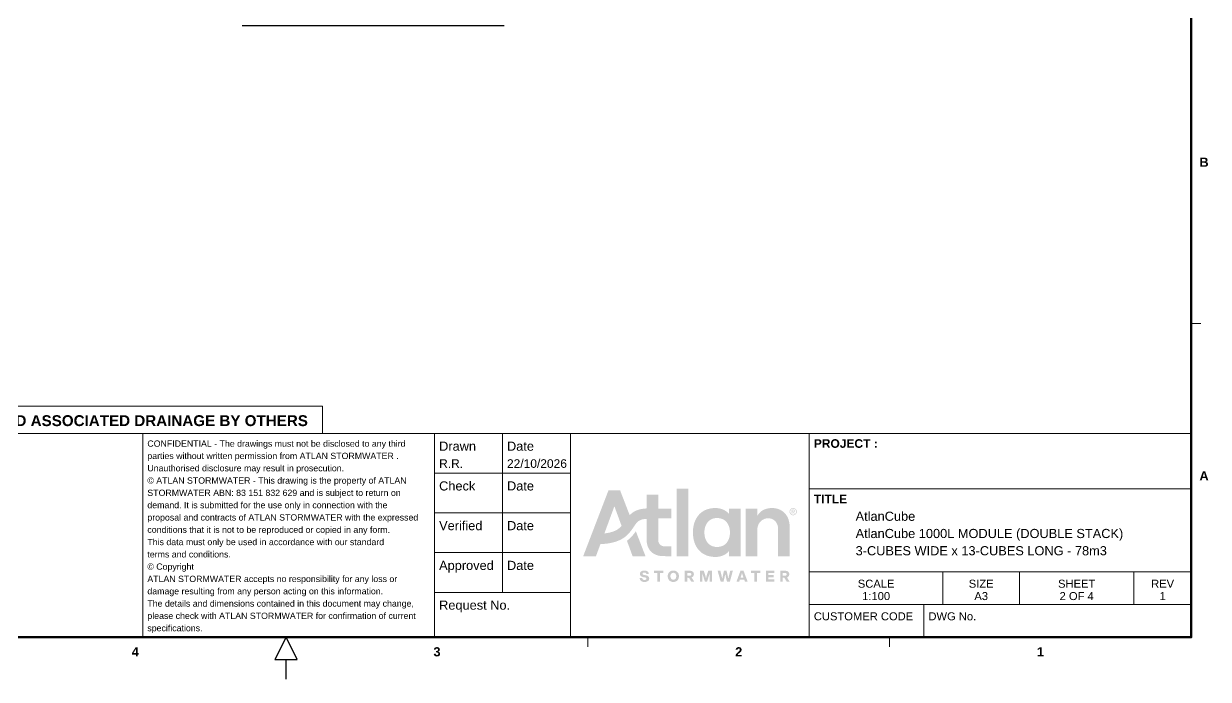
# Model space of a CAD drawing. Header units: millimetres. Extents: x 71 to 41929, y 71 to 131329.
# Drawn here: x 15201 to 41377, y 67871 to 82348 of the extents above; entities that cross this region are included whole.
import ezdxf
from ezdxf.enums import TextEntityAlignment as Align

# ---------------------------------------------------------------- set-up
doc = ezdxf.new("R2010")
doc.units = ezdxf.units.MM
for name, color, linetype in [('ANNOTATIONS', 7, 'Continuous'), ('FRAME', 7, 'Continuous'), ('TITLE_BLOCK', 7, 'Continuous')]:
    doc.layers.add(name, color=color, linetype=linetype)
doc.styles.add('ARIAL', font='arial.ttf')
doc.styles.add('ARIAL_BOLD', font='arialbd.ttf')

msp = doc.modelspace()

# ---------------------------------------------------------------- hatches: boundary and pattern name
at = {"layer": 'TITLE_BLOCK', "true_color": 0x0a5cff}
h = msp.add_hatch(color=7, dxfattribs=at)
h.dxf.hatch_style = 1
h.paths.add_polyline_path([(28916, 70651.7), (28940, 70590), (28938.2, 70589.1), (28656.6, 70589.1), (28654.7, 70591.3), (28530.7, 70929.3), (28531.2, 70930.6), (28557.3, 70950.5), (28584.1, 70973.1), (28607.7, 70995), (28634, 71021.8), (28655.7, 71046), (28680, 71075.5), (28701.4, 71103.6), (28726.1, 71138.5), (28727.6, 71139.6)])
h.paths.add_polyline_path([(29631.7, 71457.7), (29631.6, 70590), (29633, 70589.2), (29883.8, 70589.2), (29885.2, 70590), (29885.2, 72082.8), (29883.8, 72083.8), (29633, 72083.8), (29631.6, 72082.8)])
h.paths.add_polyline_path([(28385.2, 72027.8), (28590.8, 71495.6), (28592.2, 71495.9), (28606.9, 71510.3), (28629.7, 71530.5), (28649.8, 71546.4), (28671.3, 71561.5), (28688.7, 71572.4), (28710.2, 71584.3), (28729, 71593.5), (28754.5, 71604.3), (28777.3, 71612.4), (28798.7, 71619), (28818.8, 71624.2), (28848.4, 71630.5), (28896.6, 71638), (28923.5, 71640.8), (28965, 71643.8), (28965.6, 71645.5), (28965.5, 71950), (28966.4, 71951.1), (29219.9, 71951.1), (29220.8, 71950), (29220.7, 71637.5), (29221.2, 71635.9), (29509.6, 71635.7), (29511.4, 71634.8), (29511.6, 71422.9), (29510.9, 71422.1), (29222.6, 71421.9), (29221.2, 71421.6), (29220.7, 71420.2), (29220.8, 70958.8), (29222.1, 70937.3), (29223.5, 70926.6), (29227.3, 70907.8), (29231.3, 70894.4), (29236.7, 70881), (29243.8, 70867.6), (29253, 70854.2), (29262.8, 70843.3), (29277.5, 70831), (29288.3, 70824.2), (29301.7, 70817.7), (29316.4, 70812.5), (29341.9, 70807.1), (29363.4, 70805.3), (29509.6, 70805.2), (29511.2, 70804.6), (29511.6, 70590), (29510.9, 70589.4), (29316.4, 70589.7), (29284.3, 70592.2), (29256.1, 70596.1), (29229.3, 70601.5), (29205.1, 70607.9), (29178.6, 70616.8), (29154.2, 70627.1), (29130, 70639.4), (29103.2, 70656.4), (29080.4, 70674.1), (29061.2, 70691.9), (29040.8, 70714.7), (29025, 70736.2), (29011.9, 70757.6), (29002.6, 70775.5), (28992.4, 70799.2), (28986.1, 70816.6), (28979.3, 70839.4), (28974, 70862.2), (28969.9, 70886.4), (28967.3, 70909.2), (28965.9, 70930.6), (28965.5, 70949.4), (28965.5, 71410.8), (28965, 71412.8), (28963.7, 71413), (28935.5, 71411.1), (28904.7, 71407.3), (28881.9, 71403.2), (28855.1, 71396.4), (28836.3, 71390), (28812.1, 71379.3), (28790.7, 71366.8), (28774.6, 71354.8), (28763.9, 71345.4), (28751.4, 71333), (28729.9, 71307.5), (28711.1, 71282), (28650.2, 71192.2), (28626.3, 71158.6), (28593.9, 71117.1), (28564.3, 71083.5), (28543.9, 71062.8), (28523.8, 71044.1), (28490.2, 71016.3), (28470.1, 71001.4), (28450, 70987.8), (28409.8, 70963.7), (28387, 70951.8), (28361.5, 70939.8), (28310.5, 70919.3), (28258.2, 70902.1), (28201.9, 70887.4), (28149.6, 70876.7), (28090.6, 70867.5), (28026.2, 70860.3), (27944.4, 70854.5), (27846.4, 70589.5), (27566.1, 70589.1), (27564.2, 70590), (28122, 72041.2), (28122.7, 72042.4), (28124.1, 72042.7), (28378.9, 72042.7), (28380.8, 72039.8)])
h.paths.add_polyline_path([(31078.1, 70201), (31106.4, 70116.5), (31105.7, 70115.4), (31039.9, 70115.8), (31039.6, 70117.8), (31071.7, 70214.4), (31073.5, 70215.6)])
h.paths.add_polyline_path([(32110.5, 70050.8), (32067, 70119.2), (32068.7, 70121), (32076.7, 70124.1), (32086.1, 70129.5), (32098.2, 70139.7), (32102.6, 70144.7), (32107.9, 70152.7), (32111.8, 70160.8), (32114.4, 70168.8), (32116.4, 70178.2), (32117.2, 70187.6), (32117.2, 70195.6), (32116, 70206.4), (32113.7, 70215.8), (32110.6, 70223.8), (32105.3, 70233.2), (32100.1, 70239.9), (32094.1, 70245.8), (32087.4, 70251), (32078, 70256.5), (32064.6, 70261.8), (32047.2, 70265.6), (32031.1, 70266.7), (31918.4, 70266.8), (31917.1, 70266.2), (31916.6, 70264), (31916.6, 70026.6), (31918.4, 70025.8), (31972.1, 70025.8), (31973.9, 70026.6), (31973.9, 70109.8), (31974.8, 70111.2), (32008.3, 70111.3), (32009.6, 70110.6), (32062, 70026), (32125, 70025.9), (32125.5, 70026.6)])
h.paths.add_polyline_path([(30284.9, 70131.3), (30278.7, 70107.1), (30278.1, 70105.9), (30276.8, 70106.1), (30259.5, 70168.8), (30230.2, 70264), (30228.7, 70266.7), (30145.3, 70267), (30144, 70266.1), (30144, 70026.2), (30196.3, 70025.8), (30198.2, 70026.6), (30198, 70148.7), (30196.7, 70202.3), (30197.6, 70208.3), (30212.2, 70158.1), (30248.1, 70044.1), (30253.6, 70026.6), (30255.3, 70025.8), (30299.6, 70025.8), (30301.1, 70026.6), (30344.5, 70164.8), (30357.2, 70208.2), (30358.1, 70205), (30356.7, 70151.4), (30356.5, 70026.6), (30358.6, 70025.8), (30409.6, 70025.8), (30411.1, 70026.6), (30411.1, 70028), (30411.1, 70264), (30410, 70266.7), (30326, 70266.7), (30324.5, 70264), (30295.1, 70168.8)])
h.paths.add_polyline_path([(29914.6, 70266.7), (29810, 70266.8), (29808.9, 70265.4), (29808.8, 70026.6), (29810, 70025.7), (29863.7, 70025.8), (29865.9, 70026.6), (29865.8, 70109.8), (29867.7, 70111.3), (29901.2, 70111), (29953.5, 70026.3), (29954.9, 70025.8), (30016.6, 70025.7), (30017.7, 70026.6), (29959.2, 70119.2), (29960.2, 70120.7), (29976.3, 70128.3), (29988.4, 70137.7), (29996.6, 70147.3), (30003.4, 70159.4), (30007.3, 70171.5), (30008.8, 70179.5), (30009.4, 70190.3), (30008.6, 70203.7), (30006.2, 70214.4), (30003.3, 70222.5), (29998.3, 70231.8), (29990.8, 70241.2), (29983, 70248.4), (29969.6, 70256.7), (29957.6, 70261.5), (29945.5, 70264.6), (29936.1, 70266)])
h.paths.add_polyline_path([(31388.7, 70025.7), (31348.4, 70025.7), (31346.6, 70026.6), (31346.6, 70214.4), (31345.7, 70215.4), (31344.4, 70215.6), (31274.6, 70215.5), (31273.3, 70216.3), (31273, 70264), (31273, 70265.4), (31274.1, 70266.7), (31477.2, 70267), (31478.4, 70265.4), (31478.5, 70217.1), (31477.6, 70215.8), (31406.1, 70215.6), (31404.4, 70214.4), (31404.4, 70026.6), (31402.1, 70025.7)])
h.paths.add_polyline_path([(31043.4, 71233.7), (31043.5, 70590), (31042.6, 70589.2), (30789.1, 70589.2), (30788, 70590), (30787.8, 70709.5), (30786.4, 70709.2), (30777.6, 70695.9), (30769.1, 70685.2), (30754.1, 70669.1), (30735.5, 70652.4), (30710, 70633.9), (30687.2, 70620.5), (30655, 70605.2), (30626.8, 70594.7), (30594.6, 70585.3), (30570.5, 70580.1), (30534.3, 70574.8), (30515.5, 70573.3), (30487.3, 70572.4), (30453.8, 70573.3), (30417.6, 70576.2), (30388.1, 70580.2), (30349.2, 70588.1), (30323.7, 70594.9), (30299.6, 70602.8), (30264.7, 70616.8), (30240.6, 70628.4), (30219.1, 70640.5), (30192.3, 70657.9), (30172.2, 70673), (30154.4, 70687.9), (30135.9, 70705.3), (30119.4, 70722.7), (30103.5, 70741.5), (30087.4, 70763), (30069.8, 70789.8), (30057.5, 70811.3), (30041.6, 70843.4), (30030.9, 70868.9), (30021.8, 70894.4), (30013.6, 70921.2), (30005.2, 70954.8), (29999.8, 70981.6), (29995.8, 71007.1), (29992.1, 71039.3), (29989.3, 71080.8), (29989.2, 71138.5), (29990.6, 71168), (29993.3, 71197.5), (29997.2, 71227), (30002.6, 71257.9), (30008, 71282), (30015.1, 71308.9), (30023, 71334.3), (30032.4, 71359.8), (30040.2, 71378.6), (30052.4, 71404.1), (30065.6, 71428.2), (30080.6, 71452.4), (30096.7, 71475.2), (30111.8, 71493.9), (30127.4, 71511.4), (30143.4, 71527.5), (30161.4, 71543.8), (30181.5, 71559.9), (30199, 71572.2), (30217.8, 71584.2), (30239.2, 71596.4), (30263.4, 71608.3), (30288.8, 71618.8), (30307.6, 71625.5), (30337.1, 71634.2), (30372, 71642.2), (30404.2, 71647.3), (30445.8, 71651.3), (30478, 71652.2), (30514.2, 71651.3), (30542.3, 71648.6), (30579.9, 71642), (30610.7, 71634.2), (30640.2, 71624.2), (30671.1, 71611), (30700.6, 71595), (30724.7, 71579.1), (30748.9, 71559.8), (30769, 71540.1), (30786.4, 71519.2), (30787.8, 71519), (30788, 71633.4), (30788.1, 71634.8), (30789.1, 71635.6), (31042.6, 71635.6), (31043.5, 71633.4)])
h.paths.add_polyline_path([(31898.3, 70589.2), (31872.8, 70589.2), (31870.7, 70590), (31870.8, 71186.8), (31869.5, 71212.3), (31868, 71225.7), (31864.2, 71248.5), (31858.7, 71270), (31852.9, 71287.4), (31846.3, 71303.5), (31839.6, 71316.9), (31829.1, 71334.3), (31819.5, 71347.8), (31811.7, 71357.1), (31798.6, 71370.6), (31784.3, 71383), (31770.9, 71392.5), (31757.5, 71400.6), (31741.4, 71408.5), (31724, 71415), (31709.2, 71419.3), (31690.4, 71423.1), (31664.9, 71425.7), (31652.9, 71426), (31639.5, 71425.7), (31614, 71423.2), (31593.9, 71419.3), (31575.1, 71413.9), (31560.3, 71408.5), (31537.5, 71397.8), (31520.1, 71387.2), (31506.7, 71377.5), (31489.3, 71362.5), (31477.2, 71350), (31463.2, 71333), (31453.9, 71319.6), (31442.2, 71299.5), (31433.8, 71282), (31427.4, 71265.9), (31421.9, 71248.5), (31416.6, 71227), (31413.4, 71208.3), (31411.1, 71188.1), (31410, 71166.7), (31410, 70590), (31408.8, 70589.2), (31156.6, 70589.2), (31154.4, 70590), (31154.5, 71633.4), (31155.3, 71635.5), (31408.8, 71635.6), (31409.9, 71634.8), (31410, 71633.4), (31410.1, 71476.1), (31411.5, 71476.4), (31421.9, 71495.3), (31435.2, 71515.4), (31450, 71534.2), (31463.4, 71548.9), (31482.5, 71567), (31497.3, 71579), (31512, 71589.7), (31530.8, 71601.5), (31548.3, 71611), (31571.1, 71621.5), (31593.9, 71630.1), (31615.3, 71636.7), (31636.8, 71642), (31656.9, 71645.9), (31687.7, 71650), (31707.9, 71651.6), (31741.4, 71652.2), (31766.9, 71651.3), (31793.7, 71648.8), (31812.5, 71646), (31832.6, 71642), (31858.1, 71635.4), (31880.7, 71628.1), (31903.7, 71618.9), (31921.1, 71610.7), (31942.6, 71598.9), (31961.4, 71586.9), (31982.8, 71570.9), (32000.3, 71556), (32020.7, 71535.5), (32036.9, 71516.8), (32049, 71500.7), (32066.4, 71473.8), (32078.2, 71452.4), (32087.8, 71432.3), (32098.5, 71405.4), (32107.6, 71377.1), (32115.1, 71346.4), (32120.2, 71318.2), (32124.3, 71283.4), (32125.7, 71253.9), (32125.7, 70590), (32125, 70589.2)])
h.paths.add_polyline_path([(28146, 71400.1), (28033.8, 71095.6), (28032.9, 71092.9), (28034.2, 71092.2), (28069.1, 71096.5), (28094.6, 71100.4), (28124.1, 71105.7), (28154.9, 71112.5), (28204.6, 71126.2), (28228.7, 71134.3), (28255.5, 71144.9), (28275.6, 71154.1), (28301.1, 71167.5), (28318.6, 71177.9), (28341.4, 71193.4), (28360.1, 71208), (28377.3, 71223), (28399, 71244.7), (28411.6, 71259.2), (28270.5, 71644.2), (28254.7, 71687.1), (28252.8, 71690.5)])
h.paths.add_polyline_path([(28903.3, 70226.8), (28895.3, 70225.1), (28887.2, 70221.5), (28882.2, 70217.1), (28878.8, 70211.7), (28877.5, 70206.4), (28877.6, 70198.3), (28879.1, 70193), (28884.1, 70186.2), (28889.9, 70182.1), (28900.7, 70177.8), (28910, 70175.3), (28940.9, 70169.5), (28959.7, 70165.2), (28973.1, 70161), (28985.2, 70155.7), (28998.6, 70147.4), (29007.3, 70139.3), (29014, 70129.9), (29019.1, 70117.8), (29021.7, 70103.1), (29021.7, 70091), (29019.1, 70074.9), (29013.7, 70061.5), (29005.3, 70049.6), (28995.9, 70040.9), (28982.5, 70032.6), (28969.1, 70027.2), (28961, 70024.9), (28946.3, 70022), (28931.5, 70020.7), (28911.4, 70020.6), (28892.6, 70022.1), (28879.2, 70024.7), (28869.8, 70027.5), (28852.4, 70035.3), (28845, 70040), (28837.6, 70046.1), (28831.9, 70052.1), (28826.8, 70058.8), (28822.9, 70065.5), (28818.8, 70074.9), (28816.1, 70084.3), (28814.5, 70093.7), (28814, 70103.1), (28814.8, 70104.8), (28816.2, 70105), (28868.5, 70105), (28869.6, 70103.1), (28870.5, 70095), (28872.3, 70088.3), (28877.5, 70078.9), (28881.9, 70074.7), (28888.6, 70070.5), (28902, 70066.4), (28922.1, 70065), (28938.2, 70066.5), (28943.6, 70067.9), (28951.6, 70071.7), (28958.9, 70078.9), (28961.4, 70084.3), (28962.3, 70089.7), (28962.4, 70095), (28961.6, 70100.4), (28958.3, 70106.4), (28951.6, 70111.9), (28943.6, 70115.5), (28934.2, 70118.4), (28889.9, 70127), (28871.2, 70132.3), (28853.7, 70140.2), (28845.7, 70145.4), (28837.2, 70152.7), (28827.9, 70164.8), (28823.9, 70172.8), (28821.3, 70180.9), (28819.7, 70188.9), (28819, 70201), (28819.9, 70213.1), (28822.6, 70223.8), (28829.2, 70237.2), (28835.5, 70245.3), (28847, 70255.3), (28857.7, 70261.4), (28868.5, 70265.8), (28884.6, 70269.9), (28894, 70271.2), (28918.1, 70272.2), (28935.5, 70271.1), (28950.3, 70268.5), (28963.7, 70264.5), (28975.8, 70259.1), (28987.8, 70251), (28996.4, 70242.6), (29003, 70233.2), (29008.7, 70221.1), (29012.5, 70206.4), (29013.3, 70194), (28961, 70193.6), (28959.3, 70194.3), (28957.6, 70205), (28954.6, 70211.7), (28950.3, 70217.1), (28944.9, 70221.3), (28935.2, 70225.1), (28927.5, 70226.6), (28914.1, 70227.4)])
h.paths.add_polyline_path([(31643.5, 70266.9), (31601.9, 70266.9), (31600.6, 70266.5), (31600, 70265.4), (31599.9, 70026.6), (31601.9, 70025.7), (31783, 70025.9), (31783.8, 70026.6), (31783.7, 70074.9), (31783, 70076.8), (31658.2, 70076.9), (31657.3, 70077.6), (31657.3, 70121.9), (31657.3, 70123.2), (31658.2, 70123.9), (31772.2, 70124.1), (31772.8, 70125.9), (31772.8, 70170.1), (31772.2, 70171.7), (31770.9, 70172), (31658.2, 70171.9), (31657.3, 70174.2), (31657.3, 70213.1), (31658.2, 70215.6), (31783, 70215.6), (31784.2, 70217.1), (31784.1, 70265.4), (31783.1, 70266.7), (31781.6, 70266.9)])
h.paths.add_polyline_path([(29460.2, 70061.5), (29466.7, 70054.4), (29475.1, 70046.8), (29484.2, 70040), (29494.8, 70033.9), (29506.9, 70028.6), (29519, 70024.8), (29532.4, 70022), (29543.1, 70020.8), (29569.9, 70020.9), (29586, 70023.3), (29596.8, 70026), (29611.5, 70031.5), (29622.2, 70037), (29634.3, 70045.1), (29641, 70050.8), (29653.5, 70064.2), (29660.1, 70073.6), (29666.7, 70085.7), (29670.8, 70095), (29674.9, 70108.5), (29677.6, 70121.9), (29679, 70133.9), (29678.9, 70160.8), (29676.3, 70178.2), (29673.6, 70188.9), (29668.2, 70203.7), (29662.8, 70214.4), (29655.8, 70225.1), (29649.4, 70233.2), (29641, 70241.7), (29633, 70248.4), (29620.9, 70256.2), (29610.2, 70261.6), (29599.4, 70265.7), (29583.3, 70269.8), (29574, 70271.2), (29559.2, 70272.2), (29536.4, 70271.1), (29521.7, 70268.4), (29512.3, 70265.8), (29501.5, 70261.8), (29490.8, 70256.5), (29480.1, 70249.6), (29470.7, 70242), (29462, 70233.2), (29455.6, 70225.1), (29448.8, 70214.4), (29443.5, 70203.7), (29438.9, 70191.6), (29435.4, 70178.2), (29433.6, 70167.5), (29432.4, 70154.1), (29432.4, 70139.3), (29433.7, 70124.5), (29435.5, 70113.8), (29439.1, 70100.4), (29443.6, 70088.3), (29448.9, 70077.6)])
h.paths.add_polyline_path([(30796.9, 70207.7), (30770.3, 70091.6), (30768.9, 70095), (30761.3, 70136.6), (30754.6, 70168.8), (30732.1, 70265.4), (30730.1, 70266.9), (30675.1, 70266.8), (30673.4, 70262.7), (30655, 70183.5), (30637.7, 70096.4), (30636.2, 70092.3), (30617.8, 70172.8), (30595.4, 70265.4), (30593.3, 70266.9), (30537, 70266.9), (30535.6, 70266.3), (30535.3, 70265.4), (30601.3, 70026), (30664.4, 70025.8), (30665.2, 70026.6), (30686.2, 70113.8), (30703.3, 70195.1), (30704.8, 70190.3), (30716.5, 70131.3), (30741, 70026.6), (30743.5, 70025.8), (30803.9, 70025.8), (30805.2, 70026.3), (30870.7, 70265.4), (30869.6, 70266.9), (30811.9, 70266.6)])
h.paths.add_polyline_path([(30494, 70794), (30476.6, 70795.9), (30461.9, 70798.5), (30433.7, 70805.7), (30408.2, 70815.1), (30384.1, 70827.2), (30361.3, 70841.8), (30338.5, 70860.4), (30324.5, 70874.3), (30313.9, 70886.4), (30297.8, 70907.8), (30283.3, 70932), (30270.1, 70960.2), (30259.9, 70988.3), (30252, 71017.8), (30246.6, 71047.3), (30242.8, 71086.2), (30242.5, 71131.8), (30244, 71156), (30248.1, 71186.8), (30254.9, 71219), (30263.9, 71248.5), (30275.3, 71276.7), (30288.6, 71302.2), (30304.4, 71326.3), (30323.2, 71349.1), (30339.8, 71365.5), (30359.9, 71381.9), (30373.3, 71391.1), (30386.8, 71399.1), (30405.5, 71408.5), (30433.7, 71419.2), (30459.2, 71425.8), (30483.3, 71429.8), (30515.5, 71432.1), (30550.4, 71431), (30579.9, 71427.2), (30608.1, 71420.6), (30634.9, 71411.3), (30663, 71397.8), (30676.5, 71389.8), (30689.9, 71380.5), (30711.3, 71362.8), (30723.9, 71350.4), (30733.4, 71339.7), (30747.9, 71320.9), (30763.9, 71295.4), (30775.8, 71271.3), (30787.2, 71241.8), (30796.2, 71209.6), (30801.6, 71181.4), (30805.6, 71146.6), (30806.8, 71117.1), (30805.6, 71078.2), (30801.7, 71043.3), (30794.9, 71009.8), (30785.8, 70978.9), (30775.7, 70953.4), (30763.8, 70929.3), (30747.9, 70903.8), (30733.4, 70885), (30723.8, 70874.3), (30711.3, 70862), (30689.9, 70844.2), (30665.7, 70828.5), (30638.9, 70815.1), (30613.4, 70805.8), (30583.9, 70798.5), (30557.1, 70794.4), (30527.6, 70792.8), (30507.5, 70793)])
h.paths.add_polyline_path([(29611.9, 70187.6), (29606.4, 70197), (29602.2, 70202.3), (29591.4, 70212.1), (29582, 70217.3), (29568.6, 70221.3), (29553.8, 70222.3), (29543.1, 70221.3), (29537.7, 70220.1), (29529.7, 70217.3), (29524.3, 70214.6), (29516.4, 70209), (29512, 70205), (29503.7, 70194.3), (29496.8, 70179.5), (29493, 70163.4), (29491.8, 70146), (29492.9, 70129.9), (29497, 70112.5), (29503.9, 70097.7), (29512.5, 70087), (29519, 70081.3), (29531, 70074.6), (29539.1, 70072), (29545.8, 70070.7), (29556.5, 70070.2), (29563.2, 70070.4), (29571.3, 70071.7), (29580.7, 70074.6), (29590.1, 70079.6), (29599.4, 70087.3), (29607.9, 70097.7), (29614.5, 70111.1), (29617.3, 70120.5), (29619.6, 70135.3), (29619.9, 70154.1), (29618.5, 70166.1), (29616, 70176.9)])
h.paths.add_polyline_path([(32153, 71633.4), (32143.4, 71624), (32134, 71610.6), (32127.2, 71594.5), (32124.5, 71581.1), (32124.5, 71562.4), (32127.2, 71548.9), (32132.7, 71535.5), (32140.5, 71523.5), (32146.5, 71516.7), (32154.5, 71509.5), (32166.6, 71501.8), (32180, 71496.3), (32193.4, 71493.5), (32212.2, 71493.4), (32225.6, 71496.1), (32233.6, 71498.9), (32241.7, 71502.8), (32253.8, 71511), (32263.5, 71520.8), (32270.3, 71530.2), (32277, 71543.6), (32281.1, 71559.7), (32281.9, 71573.1), (32281.1, 71583.8), (32279.5, 71591.9), (32274.1, 71606.6), (32268.8, 71616), (32265, 71621.4), (32253.2, 71633.4), (32243, 71640.7), (32229.6, 71647.1), (32220.2, 71649.8), (32210.8, 71651.3), (32194.7, 71651.2), (32181.3, 71648.6), (32165.2, 71641.9)])
h.paths.add_polyline_path([(29951.8, 70183.6), (29949.7, 70175.5), (29944.9, 70167.5), (29938.8, 70161.9), (29929.4, 70157.5), (29918.7, 70155.8), (29866.4, 70156.1), (29865.8, 70156.7), (29865.9, 70219.8), (29867.7, 70221.1), (29917.3, 70221), (29926.7, 70220), (29934.8, 70217.3), (29942.8, 70211.8), (29948.7, 70203.7), (29951.7, 70194.3)])
h.paths.add_polyline_path([(31120.4, 70231.8), (31107, 70266.5), (31041.3, 70266.9), (31039.9, 70266.7), (31038.6, 70265.4), (30950.7, 70026.6), (30951.4, 70025.9), (31009.1, 70026), (31021.9, 70064.2), (31022.8, 70066.9), (31023.8, 70067.6), (31123.1, 70067.3), (31136, 70029.3), (31137.8, 70025.8), (31195.5, 70025.7), (31196.9, 70025.8), (31197.7, 70026.6)])
h.paths.add_polyline_path([(32056.6, 70203.7), (32058.8, 70198.3), (32060, 70191.6), (32059.9, 70184.9), (32058.6, 70178.2), (32055.8, 70171.5), (32053, 70167.5), (32048.5, 70163.2), (32044.5, 70160.6), (32036.5, 70157.3), (32028.4, 70155.9), (31976.1, 70155.8), (31974.8, 70155.9), (31973.9, 70156.7), (31973.9, 70218.4), (31974.8, 70221), (32024.4, 70221), (32035.1, 70219.9), (32043.1, 70217.1), (32047.2, 70214.7), (32053.3, 70209)])
h.paths.add_polyline_path([(32257, 71610.6), (32248.4, 71620.7), (32239, 71628.2), (32228.3, 71633.9), (32214.9, 71637.9), (32202.8, 71638.8), (32190.7, 71637.7), (32177.3, 71633.7), (32165.2, 71627), (32154.1, 71617.3), (32146, 71606.6), (32139.4, 71591.9), (32136.8, 71579.8), (32136.5, 71566.4), (32137.9, 71557), (32142, 71544.9), (32150, 71531.5), (32161.2, 71520.1), (32170.6, 71513.7), (32182.7, 71508.5), (32196.1, 71505.6), (32209.5, 71505.5), (32218.9, 71507.2), (32229.6, 71510.8), (32241.7, 71517.7), (32251.3, 71526.1), (32259.5, 71536.9), (32266.2, 71551.6), (32268.8, 71563.7), (32269.1, 71575.8), (32267.6, 71586.5), (32263.7, 71598.6)])
h.paths.add_polyline_path([(32205.5, 71616.7), (32173.3, 71616.7), (32172.6, 71616), (32172.6, 71527.5), (32173.3, 71526.4), (32185.3, 71526.4), (32186, 71527.5), (32186, 71561), (32186.7, 71561.7), (32200.1, 71561.7), (32203.2, 71558.3), (32224.2, 71526.7), (32239, 71526.4), (32239.9, 71527.5), (32239.2, 71528.8), (32217.4, 71561), (32218.9, 71562.4), (32225.6, 71564.8), (32229.6, 71567.5), (32234, 71571.7), (32236.6, 71575.8), (32239.5, 71585.2), (32239.5, 71593.2), (32238.2, 71598.6), (32233.6, 71606.4), (32226.9, 71612.2), (32220.2, 71615.2), (32216.2, 71616.2)])
h.paths.add_polyline_path([(29128.3, 70249.3), (29128.2, 70217.1), (29129.3, 70215.8), (29201.1, 70215.6), (29201.9, 70214.4), (29201.9, 70026.6), (29203.8, 70025.7), (29258.8, 70025.8), (29259.7, 70026.6), (29259.7, 70214.4), (29261.5, 70215.6), (29332.9, 70215.8), (29333.7, 70217.1), (29333.6, 70265.4), (29332.9, 70266.7), (29130, 70266.9), (29128.3, 70265.4)])
h.paths.add_polyline_path([(32217.1, 71603.9), (32209.5, 71605.7), (32186.2, 71605.3), (32186, 71574.4), (32186.7, 71573.5), (32213.5, 71573.8), (32217.5, 71575.2), (32221.6, 71578.1), (32224.6, 71582.5), (32225.9, 71587.8), (32225.8, 71591.9), (32223.4, 71598.6), (32220.2, 71601.9)])

# ---------------------------------------------------------------- linework, layer by layer
at = {"layer": 'ANNOTATIONS', "lineweight": 30}
msp.add_line((20027.7, 82306.5), (25817.6, 82306.5), dxfattribs=at)
at = {"layer": 'FRAME', "lineweight": 20}
for p, q in [((41000, 75725), (41211.7, 75725)), ((21000, 68800), (21000, 68588.3)), ((27666.7, 68800), (27666.7, 68588.3)), ((34333.3, 68800), (34333.3, 68588.3))]:
    msp.add_line(p, q, dxfattribs=at)
at = {"layer": 'FRAME', "lineweight": 30}
msp.add_line((21000, 67870.6), (21000, 68517.8), dxfattribs=at)
at = {"layer": 'FRAME', "lineweight": 53}
msp.add_lwpolyline([(1000, 68800), (41000, 68800), (41000, 96500), (1000, 96500)], close=True, dxfattribs=at)
at = {"layer": 'TITLE_BLOCK', "lineweight": 18}
for p, q in [((25780, 72422.5), (25780, 73300)), ((25780, 71545), (25780, 72422.5)), ((32560, 72076), (41000, 72076)), ((25780, 70667.5), (25780, 71545)), ((25780, 69790), (25780, 70667.5)), ((32560, 70240), (41000, 70240)), ((32560, 69520), (41000, 69520))]:
    msp.add_line(p, q, dxfattribs=at)
at = {"layer": 'TITLE_BLOCK', "lineweight": 15}
for p, q in [((24280, 72422.5), (27280, 72422.5)), ((24280, 71545), (27280, 71545)), ((24280, 70667.5), (27280, 70667.5)), ((24280, 69790), (27280, 69790))]:
    msp.add_line(p, q, dxfattribs=at)
at = {"layer": 'TITLE_BLOCK', "lineweight": 9}
for p, q in [((35514, 69520), (35514, 70240)), ((37202, 69520), (37202, 70240)), ((39734, 69520), (39734, 70240)), ((35092, 68800), (35092, 69520))]:
    msp.add_line(p, q, dxfattribs=at)
at = {"layer": 'TITLE_BLOCK', "lineweight": 18}
for points in [[(1000, 73300), (21800, 73300), (21800, 73900), (1000, 73900)], [(12400, 68800), (17833.3, 68800), (17833.3, 73300), (12400, 73300)], [(24280, 68800), (27280, 68800), (27280, 73300), (24280, 73300)], [(27280, 68800), (32560, 68800), (32560, 73300), (27280, 73300)], [(32560, 68800), (41000, 68800), (41000, 73300), (32560, 73300)]]:
    msp.add_lwpolyline(points, close=True, dxfattribs=at)

# ---------------------------------------------------------------- texts
at = {"layer": 'FRAME', "style": 'ARIAL_BOLD'}
for s, p in [('B', (41282.2, 79187.5)), ('A', (41282.2, 72262.5)), ('3', (24333.3, 68376.7)), ('2', (31000, 68376.7)), ('4', (17666.7, 68376.7)), ('1', (37666.7, 68376.7))]:
    msp.add_text(s, height=202.1, dxfattribs=at).set_placement(p, align=Align.CENTER)
at = {"layer": 'TITLE_BLOCK'}
for s, height, style, p in [('ALL INTERCONNECTING PIPEWORK, PITS AND ASSOCIATED DRAINAGE BY OTHERS', 239.959, 'ARIAL_BOLD', (14535, 73462.2)), ('SCALE', 176.81, 'ARIAL', (34037, 69893.1)), ('SIZE', 176.81, 'ARIAL', (36358, 69893.1)), ('SHEET', 176.81, 'ARIAL', (38468, 69893.1)), ('REV', 176.81, 'ARIAL', (40367, 69893.1)), ('1:100', 176.81, 'ARIAL', (34037, 69620)), ('A3', 176.81, 'ARIAL', (36358, 69620)), ('2 OF 4', 176.81, 'ARIAL', (38468, 69620)), ('1', 176.8, 'ARIAL', (40367, 69620))]:
    msp.add_text(s, height=height, dxfattribs=dict(at, style=style)).set_placement(p, align=Align.CENTER)
for s, height, style, p in [('CONFIDENTIAL - The drawings must not be disclosed to any third', 138.924, 'ARIAL', (17933.3, 73006)), ('Drawn', 202.07, 'ARIAL', (24380, 72917.8)), ('Date', 202.07, 'ARIAL', (25880, 72917.8)), ('PROJECT :', 189.44, 'ARIAL_BOLD', (32660, 72982.5)), ('parties without written permission from ATLAN STORMWATER .', 138.924, 'ARIAL', (17933.3, 72734.3)), ('Unauthorised disclosure may result in prosecution.', 138.924, 'ARIAL', (17933.3, 72462.7)), ('R.R.', 189.44, 'ARIAL', (24380, 72540.1)), ('22/10/2026', 189.44, 'ARIAL', (25880, 72540.1)), ('© ATLAN STORMWATER - This drawing is the property of ATLAN', 138.924, 'ARIAL', (17933.3, 72191.1)), ('Check', 202.07, 'ARIAL', (24380, 72040.3)), ('STORMWATER ABN: 83 151 832 629 and is subject to return on', 138.924, 'ARIAL', (17933.3, 71919.4)), ('Date', 202.07, 'ARIAL', (25880, 72040.3)), ('demand. It is submitted for the use only in connection with the', 138.924, 'ARIAL', (17933.3, 71647.8)), ('TITLE', 189.44, 'ARIAL_BOLD', (32660, 71758.5)), ('proposal and contracts of ATLAN STORMWATER with the expressed', 138.924, 'ARIAL', (17933.3, 71376.1)), ('AtlanCube', 202.07, 'ARIAL', (33583.1, 71370.4)), ('conditions that it is not to be reproduced or copied in any form.', 138.924, 'ARIAL', (17933.3, 71104.5)), ('Verified', 202.07, 'ARIAL', (24380, 71162.8)), ('Date', 202.07, 'ARIAL', (25880, 71162.8)), ('AtlanCube 1000L MODULE (DOUBLE STACK)', 202.071, 'ARIAL', (33583.1, 70989.4)), ('This data must only be used in accordance with our standard', 138.924, 'ARIAL', (17933.3, 70832.9)), ('terms and conditions.', 138.924, 'ARIAL', (17933.3, 70561.2)), ('3-CUBES WIDE x 13-CUBES LONG - 78m3', 202.071, 'ARIAL', (33583.1, 70608.4)), ('© Copyright', 138.924, 'ARIAL', (17933.3, 70289.6)), ('Approved', 202.07, 'ARIAL', (24380, 70285.3)), ('Date', 202.07, 'ARIAL', (25880, 70285.3)), ('ATLAN STORMWATER accepts no responsibility for any loss or', 138.924, 'ARIAL', (17933.3, 70017.9)), ('damage resulting from any person acting on this information.', 138.924, 'ARIAL', (17933.3, 69746.3)), ('The details and dimensions contained in this document may change,', 138.924, 'ARIAL', (17933.3, 69474.7)), ('Request No.', 202.071, 'ARIAL', (24380, 69407.8)), ('please check with ATLAN STORMWATER for confirmation of current', 138.924, 'ARIAL', (17933.3, 69203)), ('CUSTOMER CODE', 176.812, 'ARIAL', (32660, 69173.1)), ('DWG No.', 176.81, 'ARIAL', (35192, 69173.1)), ('specifications.', 138.924, 'ARIAL', (17933.3, 68931.4))]:
    msp.add_text(s, height=height, dxfattribs=dict(at, style=style)).set_placement(p)

# ---------------------------------------------------------------- next in the draw order: wipeouts: each hides what was drawn before it
msp.add_wipeout([(20753.1, 68306.1), (21246.9, 68306.1), (21000, 68800)])

# ---------------------------------------------------------------- next in the draw order: linework, layer by layer
at = {"layer": 'FRAME', "lineweight": 30}
msp.add_lwpolyline([(20753.1, 68306.1), (21246.9, 68306.1), (21000, 68800)], close=True, dxfattribs=at)
at = {"layer": 'TITLE_BLOCK', "lineweight": 18}
msp.add_lwpolyline([(17833.3, 68800), (24280, 68800), (24280, 73300), (17833.3, 73300)], close=True, dxfattribs=at)

doc.saveas('drawing.dxf')
